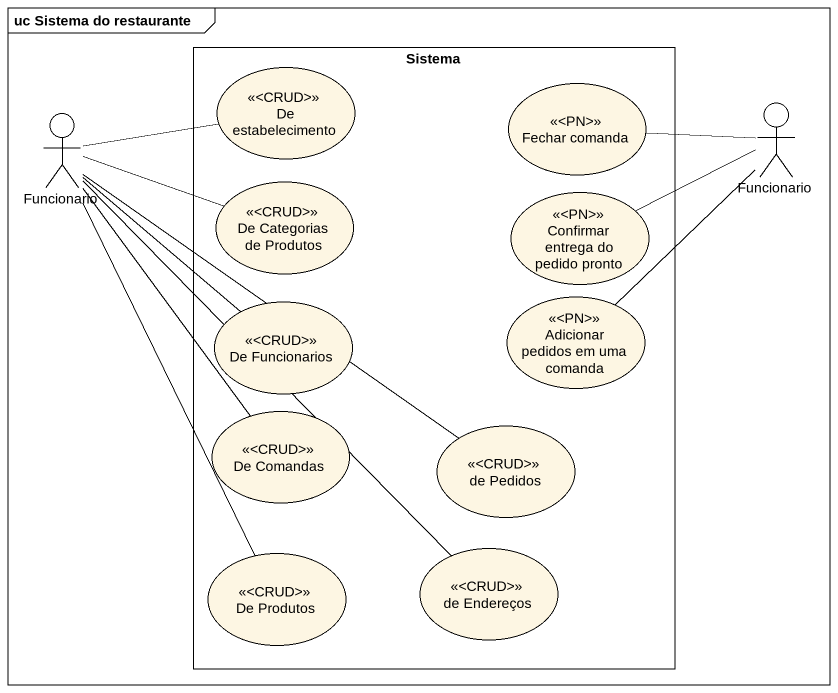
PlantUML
@startuml
mainframe uc Sistema do restaurante
rectangle Sistema {
  usecase "De estabelecimento" as De_estabelecimento <<CRUD>>
  usecase "Fechar comanda" as Fechar_comanda <<PN>>
  usecase "De Categorias de Produtos" as De_Categorias_de_Produtos <<CRUD>>
  usecase "Confirmar entrega do pedido pronto" as Confirmar_entrega_do_pedido <<PN>>
  usecase "De Funcionarios" as De_Funcionarios <<CRUD>>
  usecase "Adicionar pedidos em uma comanda" as Adicionar_pedidos_em_uma <<PN>>
  usecase "De Comandas" as De_Comandas <<CRUD>>
  usecase "de Pedidos" as de_Pedidos <<CRUD>>
  usecase "De Produtos" as De_Produtos <<CRUD>>
  usecase "de Endereços" as de_Endereços <<CRUD>>
}
actor Funcionario
actor "Funcionario" as Funcionario_2
De_estabelecimento -left- Funcionario
Fechar_comanda -right- Funcionario_2
De_Categorias_de_Produtos -left- Funcionario
Confirmar_entrega_do_pedido -right- Funcionario_2
De_Funcionarios -up- Funcionario
Adicionar_pedidos_em_uma -up- Funcionario_2
De_Comandas -up- Funcionario
de_Pedidos -up- Funcionario
De_Produtos -up- Funcionario
de_Endereços -up- Funcionario
@enduml
